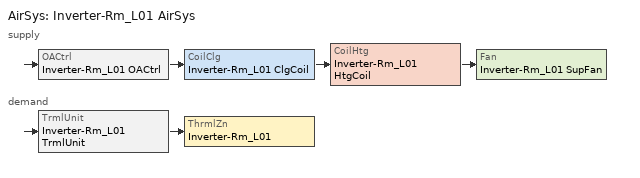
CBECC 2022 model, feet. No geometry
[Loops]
AirSys 'Inverter-Rm_L01 AirSys'
 supply: OACtrl 'Inverter-Rm_L01 OACtrl' > CoilClg 'Inverter-Rm_L01 ClgCoil' > CoilHtg 'Inverter-Rm_L01 HtgCoil' > Fan 'Inverter-Rm_L01 SupFan'
 demand: TrmlUnit 'Inverter-Rm_L01 TrmlUnit' > ThrmlZn 'Inverter-Rm_L01'
[Proj]
Euclid_Building C: StAddress=2530 South Euclid Avenue; City=Ontario; ZipCode=91762; DocAuthCompany=VCA Green; DocAuthAddress=1845 West Orangewood Ave Suite 310; DocAuthCity=Orange; DocAuthState=CA; DocAuthZipCode=92868; DocAuthPhone=714-363-4700; WeatherStation=ONTARIO; SolAccessRfArea=0; RunTitle=Euclid_Building C
[Bldg]
Building: BldgAz=270
[ResProj]
Euclid_Building C (res): IntSurfModelMthd=latest (remove user surfaces); StdDesignFuel_Ckg=Proposed; StdDesignFuel_Dry=Proposed; StdDesignFuel_HVAC=Electricity; StdDesignFuel_DHW=Proposed; StdDesignCompactDistrib=0; StdDesignDrnWtrHtRecov=0; StdDesignHPWHLocOverride=0; StdDesignWinPerfAdjust=0; StdDesignIAQFanPwr[1]=0.35
[ResZnGrp] FlrToFlrHgt=9.08333; FlrToCeilingHgt=9.08333
Name | Z
L01 | 0
L02 | 9.08333
L03 | 18.1667
[ResZn] CeilingHeight=9.08333; FloorHeight=9.08333
Name | Bottom
Res_West Facing_L01 | 0
Res_West Facing_L02; Res_East Facing_L02 | 9.08333
Res_West Facing_L03; Res_East Facing_L03 | 18.1667
[ResExtWall] Construction=Ext Wall Cons
Name | Orientation | Area
ExtWall (Front 1) : Res_West Facing_L01; ExtWall (Front 1) : Res_West Facing_L02; ExtWall (Front 1) : Res_West Facing_L03 | Front | 16.471
ExtWall (Left 1) : Res_West Facing_L01; ExtWall (Left 2) : Res_West Facing_L01; ExtWall (Left 1) : Res_West Facing_L02; ExtWall (Left 2) : Res_West Facing_L02; ExtWall (Left 4) : Res_West Facing_L02; ExtWall (Left 1) : Res_West Facing_L03; ExtWall (Left 2) : Res_West Facing_L03; ExtWall (Left 3) : Res_West Facing_L03 | Left | 51.1057
ExtWall (Left 3) : Res_West Facing_L01 | Left | 8.94327
ExtWall (Back 1) : Res_West Facing_L01 | Back | 195.223
ExtWall (Back 2) : Res_West Facing_L01; ExtWall (Back 3) : Res_West Facing_L02; ExtWall (Back 3) : Res_West Facing_L03 | Back | 104.637
ExtWall (Back 3) : Res_West Facing_L01; ExtWall (Back 4) : Res_West Facing_L02; ExtWall (Back 4) : Res_West Facing_L03 | Back | 107.301
ExtWall (Back 4) : Res_West Facing_L01; ExtWall (Back 6) : Res_West Facing_L01; ExtWall (Back 8) : Res_West Facing_L01; ExtWall (Back 5) : Res_West Facing_L02; ExtWall (Back 7) : Res_West Facing_L02; ExtWall (Back 9) : Res_West Facing_L02; ExtWall (Back 5) : Res_West Facing_L03; ExtWall (Back 7) : Res_West Facing_L03; ExtWall (Back 9) : Res_West Facing_L03 | Back | 111.658
ExtWall (Back 5) : Res_West Facing_L01; ExtWall (Back 7) : Res_West Facing_L01; ExtWall (Back 9) : Res_West Facing_L01; ExtWall (Back 6) : Res_West Facing_L02; ExtWall (Back 8) : Res_West Facing_L02; ExtWall (Back 10) : Res_West Facing_L02; ExtWall (Back 6) : Res_West Facing_L03; ExtWall (Back 8) : Res_West Facing_L03; ExtWall (Back 10) : Res_West Facing_L03 | Back | 101.732
ExtWall (Back 10) : Res_West Facing_L01; ExtWall (Back 11) : Res_West Facing_L01; ExtWall (Back 12) : Res_West Facing_L01; ExtWall (Back 1) : Res_East Facing_L02; ExtWall (Back 3) : Res_East Facing_L02; ExtWall (Back 4) : Res_East Facing_L02; ExtWall (Back 2) : Res_East Facing_L03; ExtWall (Back 3) : Res_East Facing_L03; ExtWall (Back 4) : Res_East Facing_L03 | Back | 112.144
ExtWall (Right 1) : Res_West Facing_L01; ExtWall (Right 1) : Res_West Facing_L02; ExtWall (Right 1) : Res_West Facing_L03 | Right | 70.968
ExtWall (Right 2) : Res_West Facing_L01; ExtWall (Right 2) : Res_West Facing_L02; ExtWall (Right 2) : Res_West Facing_L03 | Right | 152.837
ExtWall (Right 3) : Res_West Facing_L01; ExtWall (Right 3) : Res_West Facing_L02; ExtWall (Right 3) : Res_West Facing_L03 | Right | 139.758
ExtWall (Right 4) : Res_West Facing_L01; ExtWall (Right 5) : Res_West Facing_L01 | Right | 8.94327
ExtWall (Right 6) : Res_West Facing_L01; ExtWall (Right 5) : Res_West Facing_L02; ExtWall (Right 3) : Res_East Facing_L02; ExtWall (Right 6) : Res_West Facing_L03; ExtWall (Right 7) : Res_East Facing_L03 | Right | 51.1057
ExtWall (Left 1) : Corridor-1_L01 | Left | 42.1624
ExtWall (Back 1) : Corridor-1_L01; ExtWall (Back 1) : Corridor-2_L01; ExtWall (Back 2) : Res_West Facing_L02; ExtWall (Back 2) : Res_West Facing_L03 | Back | 90.8274
ExtWall (Right 1) : Corridor-2_L01; ExtWall (Right 1) : Corridor-3_L01 | Right | 42.1624
ExtWall (Left 1) : Corridor-3_L01 | Left | 48.4444
ExtWall (Back 1) : Corridor-3_L01 | Back | 90.8304
ExtWall (Front 1) : Electric-Rm__L01 | Front | 50.3815
ExtWall (Back 1) : Electric-Rm__L01 | Back | 63.7025
ExtWall (Front 1) : Garage 1_L01 | Front | 1844.21
ExtWall (Left 1) : Garage 1_L01 | Left | 199.824
ExtWall (Back 1) : Garage 1_L01 | Back | 226.955
ExtWall (Right 1) : Garage 1_L01 | Right | 199.824
ExtWall (Front 1) : Garage 2_L01 | Front | 195.223
ExtWall (Left 1) : Garage 2_L01; ExtWall (Left 5) : Res_West Facing_L02; ExtWall (Left 5) : Res_West Facing_L03 | Left | 9.20552
ExtWall (Left 2) : Garage 2_L01 | Left | 305.913
ExtWall (Back 1) : Garage 2_L01 | Back | 60.5526
ExtWall (Back 2) : Garage 2_L01 | Back | 134.671
ExtWall (Front 1) : Inverter-Rm_L01 | Front | 35.8476
ExtWall (Front 2) : Res_West Facing_L02; ExtWall (Front 2) : Res_West Facing_L03 | Front | 55.9543
ExtWall (Front 3) : Res_West Facing_L02; ExtWall (Front 3) : Res_West Facing_L03 | Front | 60.3112
ExtWall (Left 3) : Res_West Facing_L02; ExtWall (Left 4) : Res_West Facing_L03 | Left | 8.96115
ExtWall (Left 6) : Res_West Facing_L02; ExtWall (Left 6) : Res_West Facing_L03 | Left | 127.646
ExtWall (Left 7) : Res_West Facing_L02; ExtWall (Left 7) : Res_West Facing_L03 | Left | 126.675
ExtWall (Left 8) : Res_West Facing_L02; ExtWall (Left 8) : Res_West Facing_L03 | Left | 95.676
ExtWall (Left 9) : Res_West Facing_L02; ExtWall (Left 9) : Res_West Facing_L03 | Left | 4.35988
ExtWall (Back 1) : Res_West Facing_L02; ExtWall (Back 1) : Res_West Facing_L03 | Back | 104.396
ExtWall (Back 11) : Res_West Facing_L02; ExtWall (Back 11) : Res_West Facing_L03 | Back | 143.873
ExtWall (Back 12) : Res_West Facing_L02; ExtWall (Back 12) : Res_West Facing_L03 | Back | 124.255
ExtWall (Back 13) : Res_West Facing_L02; ExtWall (Back 13) : Res_West Facing_L03 | Back | 51.1086
ExtWall (Right 4) : Res_West Facing_L02; ExtWall (Right 6) : Res_West Facing_L02; ExtWall (Right 4) : Res_West Facing_L03; ExtWall (Right 5) : Res_West Facing_L03 | Right | 8.96115
ExtWall (Front 1) : Res_East Facing_L02; ExtWall (Front 1) : Res_East Facing_L03; ExtWall (Front 4) : Res_East Facing_L03 | Front | 106.336
ExtWall (Front 2) : Res_East Facing_L02; ExtWall (Front 2) : Res_East Facing_L03; ExtWall (Front 5) : Res_East Facing_L03 | Front | 226.472
ExtWall (Front 3) : Res_East Facing_L02; ExtWall (Front 3) : Res_East Facing_L03; ExtWall (Front 6) : Res_East Facing_L03 | Front | 71.2034
ExtWall (Front 4) : Res_East Facing_L02; ExtWall (Front 5) : Res_East Facing_L02; ExtWall (Front 12) : Res_East Facing_L02; ExtWall (Front 13) : Res_East Facing_L02; ExtWall (Front 14) : Res_East Facing_L02; ExtWall (Front 15) : Res_East Facing_L02; ExtWall (Front 10) : Res_East Facing_L03; ExtWall (Front 11) : Res_East Facing_L03; ExtWall (Front 12) : Res_East Facing_L03; ExtWall (Front 13) : Res_East Facing_L03; ExtWall (Front 14) : Res_East Facing_L03; ExtWall (Front 15) : Res_East Facing_L03 | Front | 108.389
ExtWall (Front 6) : Res_East Facing_L02 | Front | 225.039
ExtWall (Front 7) : Res_East Facing_L02 | Front | 108.026
ExtWall (Front 8) : Res_East Facing_L02 | Front | 70.9472
ExtWall (Front 9) : Res_East Facing_L02; ExtWall (Front 7) : Res_East Facing_L03 | Front | 107.322
ExtWall (Front 10) : Res_East Facing_L02; ExtWall (Front 8) : Res_East Facing_L03 | Front | 217.267
ExtWall (Front 11) : Res_East Facing_L02; ExtWall (Front 9) : Res_East Facing_L03 | Front | 71.6713
ExtWall (Left 1) : Res_East Facing_L02; ExtWall (Left 1) : Res_East Facing_L03 | Left | 214.841
ExtWall (Left 2) : Res_East Facing_L02; ExtWall (Left 4) : Res_East Facing_L02; ExtWall (Left 6) : Res_East Facing_L02; ExtWall (Left 2) : Res_East Facing_L03; ExtWall (Left 4) : Res_East Facing_L03; ExtWall (Left 6) : Res_East Facing_L03 | Left | 51.1086
ExtWall (Left 3) : Res_East Facing_L02; ExtWall (Left 3) : Res_East Facing_L03 | Left | 15.3266
ExtWall (Left 5) : Res_East Facing_L02; ExtWall (Left 5) : Res_East Facing_L03 | Left | 67.3353
ExtWall (Left 7) : Res_East Facing_L02; ExtWall (Left 7) : Res_East Facing_L03 | Left | 52.0414
ExtWall (Back 2) : Res_East Facing_L02; ExtWall (Back 1) : Res_East Facing_L03 | Back | 9.20254
ExtWall (Right 1) : Res_East Facing_L02; ExtWall (Right 7) : Res_East Facing_L02; ExtWall (Right 1) : Res_East Facing_L03; ExtWall (Right 5) : Res_East Facing_L03 | Right | 15.3266
ExtWall (Right 2) : Res_East Facing_L02; ExtWall (Right 6) : Res_East Facing_L02; ExtWall (Right 8) : Res_East Facing_L02; ExtWall (Right 2) : Res_East Facing_L03; ExtWall (Right 4) : Res_East Facing_L03; ExtWall (Right 6) : Res_East Facing_L03 | Right | 51.1086
ExtWall (Right 4) : Res_East Facing_L02; ExtWall (Right 9) : Res_East Facing_L02; ExtWall (Right 8) : Res_East Facing_L03; ExtWall (Right 9) : Res_East Facing_L03 | Right | 52.0414
ExtWall (Right 5) : Res_East Facing_L02; ExtWall (Right 3) : Res_East Facing_L03 | Right | 214.841
ExtWall (Left 1) : Corridor-1_L02; ExtWall (Left 1) : Corridor-1_L03 | Left | 42.1445
ExtWall (Back 1) : Corridor-1_L02; ExtWall (Back 1) : Corridor-1_L03 | Back | 90.586
ExtWall (Back 1) : Corridor-2_L02; ExtWall (Back 1) : Corridor-2_L03 | Back | 92.2817
ExtWall (Right 1) : Corridor-2_L02; ExtWall (Right 1) : Corridor-3_L02; ExtWall (Right 1) : Corridor-2_L03; ExtWall (Right 1) : Corridor-3_L03 | Right | 42.1445
ExtWall (Back 1) : Corridor-3_L02; ExtWall (Back 1) : Corridor-3_L03 | Back | 92.2846
[ResWin] SpecMethod=Overall Window Area
Name | WinType | Area
Window (Back 1) : Res_West Facing_L01 | ResidentialWindowType 1 | 20
Window (Back 2) : Res_West Facing_L01; Window (Back 3) : Res_West Facing_L01; Window (Back 4) : Res_West Facing_L01; Window (Back 5) : Res_West Facing_L01; Window (Back 6) : Res_West Facing_L01; Window (Back 7) : Res_West Facing_L01; Window (Back 8) : Res_West Facing_L01; Window (Back 9) : Res_West Facing_L01; Window (Right 1) : Res_West Facing_L01; Window (Left 2) : Res_West Facing_L02; Window (Back 1) : Res_West Facing_L02; Window (Back 4) : Res_West Facing_L02; Window (Back 5) : Res_West Facing_L02; Window (Back 7) : Res_West Facing_L02; Window (Back 8) : Res_West Facing_L02; Window (Back 10) : Res_West Facing_L02; Window (Back 11) : Res_West Facing_L02; Window (Back 13) : Res_West Facing_L02; Window (Back 14) : Res_West Facing_L02; Window (Back 16) : Res_West Facing_L02; Window (Right 1) : Res_West Facing_L02; Window (Front 1) : Res_East Facing_L02; Window (Front 2) : Res_East Facing_L02; Window (Front 4) : Res_East Facing_L02; Window (Front 8) : Res_East Facing_L02; Window (Front 10) : Res_East Facing_L02; Window (Front 11) : Res_East Facing_L02; Window (Front 13) : Res_East Facing_L02; Window (Front 14) : Res_East Facing_L02; Window (Front 16) : Res_East Facing_L02; Window (Front 18) : Res_East Facing_L02; Window (Front 19) : Res_East Facing_L02; Window (Front 20) : Res_East Facing_L02; Window (Left 1) : Res_East Facing_L02; Window (Left 3) : Res_East Facing_L02; Window (Back 1) : Res_East Facing_L02; Window (Back 2) : Res_East Facing_L02; Window (Back 3) : Res_East Facing_L02; Window (Right 1) : Res_East Facing_L02; Window (Right 2) : Res_East Facing_L02; Window (Right 4) : Res_East Facing_L02; Window (Left 1) : Res_West Facing_L03; Window (Left 2) : Res_West Facing_L03; Window (Left 3) : Res_West Facing_L03; Window (Back 1) : Res_West Facing_L03; Window (Back 2) : Res_West Facing_L03; Window (Back 4) : Res_West Facing_L03; Window (Back 7) : Res_West Facing_L03; Window (Back 8) : Res_West Facing_L03; Window (Back 10) : Res_West Facing_L03; Window (Back 11) : Res_West Facing_L03; Window (Back 13) : Res_West Facing_L03; Window (Back 14) : Res_West Facing_L03; Window (Back 16) : Res_West Facing_L03; Window (Back 17) : Res_West Facing_L03; Window (Right 1) : Res_West Facing_L03; Window (Right 2) : Res_West Facing_L03; Window (Front 1) : Res_East Facing_L03; Window (Front 2) : Res_East Facing_L03; Window (Front 7) : Res_East Facing_L03; Window (Front 8) : Res_East Facing_L03; Window (Front 9) : Res_East Facing_L03; Window (Front 11) : Res_East Facing_L03; Window (Front 12) : Res_East Facing_L03; Window (Front 14) : Res_East Facing_L03; Window (Front 16) : Res_East Facing_L03; Window (Front 18) : Res_East Facing_L03; Window (Front 20) : Res_East Facing_L03; Window (Front 21) : Res_East Facing_L03; Window (Left 1) : Res_East Facing_L03; Window (Back 2) : Res_East Facing_L03; Window (Back 3) : Res_East Facing_L03; Window (Right 2) : Res_East Facing_L03 | ResidentialWindowType 1
Window (Left 1) : Res_West Facing_L02; Window (Back 17) : Res_West Facing_L02; Window (Right 2) : Res_West Facing_L02; Window (Front 6) : Res_East Facing_L02; Window (Back 1) : Res_East Facing_L03 | ResidentialWindowType 3
Window (Left 3) : Res_West Facing_L02 | ResidentialWindowType 4
Window (Left 4) : Res_West Facing_L02; Window (Back 2) : Res_West Facing_L02; Window (Back 3) : Res_West Facing_L02; Window (Back 6) : Res_West Facing_L02; Window (Back 9) : Res_West Facing_L02; Window (Back 12) : Res_West Facing_L02; Window (Back 15) : Res_West Facing_L02; Window (Front 3) : Res_East Facing_L02; Window (Front 5) : Res_East Facing_L02; Window (Front 9) : Res_East Facing_L02; Window (Front 12) : Res_East Facing_L02; Window (Front 15) : Res_East Facing_L02; Window (Front 17) : Res_East Facing_L02; Window (Front 21) : Res_East Facing_L02; Window (Right 3) : Res_East Facing_L02; Window (Left 4) : Res_West Facing_L03; Window (Back 6) : Res_West Facing_L03; Window (Back 9) : Res_West Facing_L03; Window (Front 3) : Res_East Facing_L03; Window (Left 3) : Res_East Facing_L03; Window (Right 3) : Res_East Facing_L03; Window (Right 4) : Res_East Facing_L03 | ResidentialWindowType 2
Window (Front 7) : Res_East Facing_L02; Window (Left 2) : Res_East Facing_L02; Window (Back 3) : Res_West Facing_L03; Window (Back 5) : Res_West Facing_L03; Window (Back 12) : Res_West Facing_L03; Window (Back 15) : Res_West Facing_L03; Window (Front 10) : Res_East Facing_L03; Window (Front 15) : Res_East Facing_L03; Window (Front 17) : Res_East Facing_L03; Window (Left 2) : Res_East Facing_L03 | ResidentialWindowType 5
Window (Front 4) : Res_East Facing_L03; Window (Front 5) : Res_East Facing_L03; Window (Front 6) : Res_East Facing_L03; Window (Front 13) : Res_East Facing_L03; Window (Front 19) : Res_East Facing_L03; Window (Right 1) : Res_East Facing_L03 | ResidentialWindowType 7
[ResSlabFlr]
Name | Area | Perimeter
SlabFlr : Res_West Facing_L01 | 5768.88 | 3367.89
SlabFlr : Corridor-1_L01; SlabFlr : Corridor-2_L01 | 429.88 | 362.029
SlabFlr : Corridor-3_L01 | 401.24 | 362.031
SlabFlr : Electric-Rm__L01 | 234.31 | 273.694
SlabFlr : Garage 1_L01 | 4466.5 | 1476.58
SlabFlr : Garage 2_L01 | 730.589 | 368.664
SlabFlr : Inverter-Rm_L01 | 24.4146 | 66.4887
[ResIntWall] Construction=Interior Wall Cons; IsPartySurface=1
Name | Area
IntWall : Res_West Facing_L01; IntWall : Res_West Facing_L01 3; IntWall : Res_West Facing_L02 3; IntWall : Res_West Facing_L02 5; IntWall : Res_West Facing_L02 25; IntWall : Res_West Facing_L03 3; IntWall : Res_West Facing_L03 5; IntWall : Res_West Facing_L03 25 | 363.563
IntWall : Res_West Facing_L01 2; IntWall : Res_West Facing_L02; IntWall : Res_West Facing_L03 | 195.223
IntWall : Res_West Facing_L01 4; IntWall : Res_West Facing_L02 4; IntWall : Res_West Facing_L03 4 | 195.467
IntWall : Res_West Facing_L01 5; IntWall : Res_West Facing_L01 7; IntWall : Res_West Facing_L01 9 | 46.7488
IntWall : Res_West Facing_L01 6; IntWall : Res_West Facing_L01 8; IntWall : Res_West Facing_L01 10; IntWall : Res_West Facing_L02 11; IntWall : Res_West Facing_L02 16; IntWall : Res_West Facing_L02 23; IntWall : Res_West Facing_L03 11; IntWall : Res_West Facing_L03 17; IntWall : Res_West Facing_L03 22 | 269.1
IntWall : Res_West Facing_L01 11; IntWall : Res_West Facing_L01 13; IntWall : Res_West Facing_L01 15; IntWall : Res_East Facing_L02 2; IntWall : Res_East Facing_L02 5; IntWall : Res_East Facing_L02 6; IntWall : Res_East Facing_L03 4; IntWall : Res_East Facing_L03 5; IntWall : Res_East Facing_L03 6 | 52.3186
IntWall : Res_West Facing_L01 12; IntWall : Res_West Facing_L01 14; IntWall : Res_West Facing_L01 16 | 278.785
IntWall : Corridor-1_L01; IntWall : Corridor-2_L01 | 137.576
IntWall : Corridor-3_L01 | 258.926
IntWall : Corridor-3_L01 2 | 115.053
IntWall : Corridor-3_L01 3; IntWall : Electric-Rm__L01 2 | 56.1927
IntWall : Corridor-3_L01 4 | 22.4729
IntWall : Electric-Rm__L01 | 315.118
IntWall : Electric-Rm__L01 3 | 13.3747
IntWall : Res_West Facing_L02 2; IntWall : Res_West Facing_L03 2 | 312.457
IntWall : Res_West Facing_L02 6; IntWall : Res_West Facing_L02 12; IntWall : Res_West Facing_L02 18; IntWall : Res_West Facing_L03 6; IntWall : Res_West Facing_L03 12; IntWall : Res_West Facing_L03 18 | 113.84
IntWall : Res_West Facing_L02 7; IntWall : Res_West Facing_L02 13; IntWall : Res_West Facing_L02 19; IntWall : Res_West Facing_L03 7; IntWall : Res_West Facing_L03 13; IntWall : Res_West Facing_L03 19 | 88.8933
IntWall : Res_West Facing_L02 8; IntWall : Res_West Facing_L02 14; IntWall : Res_West Facing_L02 20; IntWall : Res_West Facing_L03 8; IntWall : Res_West Facing_L03 14; IntWall : Res_West Facing_L03 20 | 90.3446
IntWall : Res_West Facing_L02 9; IntWall : Res_West Facing_L02 15; IntWall : Res_West Facing_L02 21; IntWall : Res_West Facing_L03 9; IntWall : Res_West Facing_L03 15; IntWall : Res_West Facing_L03 21 | 222.351
IntWall : Res_West Facing_L02 10; IntWall : Res_West Facing_L02 17; IntWall : Res_West Facing_L02 22; IntWall : Res_West Facing_L03 10; IntWall : Res_West Facing_L03 16; IntWall : Res_West Facing_L03 23 | 9.20552
IntWall : Res_West Facing_L02 24; IntWall : Res_West Facing_L03 24 | 203.004
IntWall : Res_East Facing_L02; IntWall : Res_East Facing_L03 | 101.457
IntWall : Res_East Facing_L02 3; IntWall : Res_East Facing_L03 2 | 99.7915
IntWall : Res_East Facing_L02 4; IntWall : Res_East Facing_L03 3 | 101.487
[DwellUnit]
Name | DwellUnitTypeRef | Count
A3_West Facing_L01; A3_West Facing_L02; A3_West Facing_L03 | DU_A3 | 2
A5_West Facing_L01; A5_West Facing_L02; A5_West Facing_L03 | DU_A5 | 3
S1_West Facing_L01 | DU_S1 | 3
A6_West Facing_L02; A6_West Facing_L03 | DU_A6
B5_East Facing_L02; B5_East Facing_L03 | DU_B5 | 3
B6_East Facing_L02; B6_East Facing_L03 | DU_B6 | 3
[ResOtherZn] CeilingHeight=9.08333; FloorHeight=9.08333; BattReq_PartOfLargeTenantArea=0
Name | Type | SpcFunc | VentSpcFunc | Area | Bottom | IAQOption | ozHVACSystem | ozDHWSys
Breezeway-1_L01; Breezeway-2_L01 | Unconditioned | Unoccupied-Include in Gross Floor Area | NA | 429.88 | 0 | Individual IAQ Fans
Breezeway-3_L01 | Unconditioned | Unoccupied-Include in Gross Floor Area | NA | 401.24 | 0 | Individual IAQ Fans
Electric-Rm__L01 | Unconditioned | Unoccupied-Include in Gross Floor Area | NA | 234.31 | 0 | Individual IAQ Fans
Garage 1_L01 |  | Parking Garage Area (Parking Zone and Ramps) | Exhaust - Parking garages | 4466.5 | 0 | Individual IAQ Fans
Garage 2_L01 |  | Parking Garage Area (Parking Zone and Ramps) | Exhaust - Parking garages | 730.589 | 0 | Individual IAQ Fans
Inverter-Rm_L01 |  | Electrical, Mechanical, Telephone Rooms | General - Unoccupied | 24.4146 | 0 |  | Inverter-Rm_L01 AirSys | ResidentialDHWSystem 1
Breezeway-1_L02 | Unconditioned | Unoccupied-Include in Gross Floor Area | NA | 405 | 9.08333 | Individual IAQ Fans
Breezeway-2_L02 | Unconditioned | Unoccupied-Include in Gross Floor Area | NA | 412.349 | 9.08333 | Individual IAQ Fans
Breezeway-3_L02 | Unconditioned | Unoccupied-Include in Gross Floor Area | NA | 397.638 | 9.08333 | Individual IAQ Fans
Breezeway-1_L03 | Unconditioned | Unoccupied-Include in Gross Floor Area | NA | 405 | 18.1667 | Individual IAQ Fans
Breezeway-2_L03 | Unconditioned | Unoccupied-Include in Gross Floor Area | NA | 412.472 | 18.1667 | Individual IAQ Fans
Breezeway-3_L03 | Unconditioned | Unoccupied-Include in Gross Floor Area | NA | 412.413 | 18.1667 | Individual IAQ Fans
[ResIntFlr] Construction=Interior Floor Cons; IsPartySurface=1
Name | Area | FloorZ
IntFloor : Res_West Facing_L02 | 799.388 | 9.08333
IntFloor : Res_West Facing_L02 2 | 4.5933 | 9.08333
IntFloor : Res_West Facing_L02 3 | 813.702 | 9.08333
IntFloor : Res_West Facing_L02 4; IntFloor : Res_West Facing_L02 7 | 666.867 | 9.08333
IntFloor : Res_West Facing_L02 5 | 0.650577 | 9.08333
IntFloor : Res_West Facing_L02 6; IntFloor : Res_East Facing_L02 14 | 0.260072 | 9.08333
IntFloor : Res_West Facing_L02 8; IntFloor : Corridor-2_L02 2 | 0.787296 | 9.08333
IntFloor : Res_West Facing_L02 9 | 663.097 | 9.08333
IntFloor : Res_West Facing_L02 10 | 3.95592 | 9.08333
IntFloor : Res_West Facing_L02 11 | 225.893 | 9.08333
IntFloor : Res_West Facing_L02 12 | 674.416 | 9.08333
IntFloor : Res_West Facing_L02 13 | 7.2736 | 9.08333
IntFloor : Res_East Facing_L02 | 944.402 | 9.08333
IntFloor : Res_East Facing_L02 2 | 3.26869 | 9.08333
IntFloor : Res_East Facing_L02 3 | 1.30678 | 9.08333
IntFloor : Res_East Facing_L02 4 | 24.5757 | 9.08333
IntFloor : Res_East Facing_L02 5; IntFloor : Res_East Facing_L02 10; IntFloor : Res_East Facing_L02 16 | 455.901 | 9.08333
IntFloor : Res_East Facing_L02 6 | 691.819 | 9.08333
IntFloor : Res_East Facing_L02 7 | 925.157 | 9.08333
IntFloor : Res_East Facing_L02 8 | 928.355 | 9.08333
IntFloor : Res_East Facing_L02 9 | 23.6535 | 9.08333
IntFloor : Res_East Facing_L02 11 | 696.253 | 9.08333
IntFloor : Res_East Facing_L02 12 | 1.06366 | 9.08333
IntFloor : Res_East Facing_L02 13 | 0.650525 | 9.08333
IntFloor : Res_East Facing_L02 15 | 23.9597 | 9.08333
IntFloor : Res_East Facing_L02 17 | 696.1 | 9.08333
IntFloor : Corridor-1_L02 | 405 | 9.08333
IntFloor : Corridor-2_L02 | 5.34458 | 9.08333
IntFloor : Corridor-2_L02 3 | 406.217 | 9.08333
IntFloor : Corridor-3_L02 | 372.079 | 9.08333
IntFloor : Corridor-3_L02 2 | 8.41778 | 9.08333
IntFloor : Corridor-3_L02 3 | 17.141 | 9.08333
IntFloor : Res_West Facing_L03 | 803.982 | 18.1667
IntFloor : Res_West Facing_L03 2 | 813.702 | 18.1667
IntFloor : Res_West Facing_L03 3; IntFloor : Res_West Facing_L03 4; IntFloor : Res_West Facing_L03 5 | 667.804 | 18.1667
IntFloor : Res_West Facing_L03 6 | 1080.85 | 18.1667
IntFloor : Res_East Facing_L03 | 1007.91 | 18.1667
IntFloor : Res_East Facing_L03 2 | 1007.02 | 18.1667
IntFloor : Res_East Facing_L03 3 | 987.432 | 18.1667
IntFloor : Res_East Facing_L03 4; IntFloor : Res_East Facing_L03 5; IntFloor : Res_East Facing_L03 6 | 1176.87 | 18.1667
IntFloor : Corridor-1_L03 | 405 | 18.1667
IntFloor : Corridor-2_L03 | 412.472 | 18.1667
IntFloor : Corridor-3_L03 | 412.413 | 18.1667
[ResCeilingBelowAttic] Construction=Ceiling Below Attic Cons
Name | Area
ResidentialCeilingBelowAttic 1 | 4805
ResidentialCeilingBelowAttic 2 | 6493
ResidentialCeilingBelowAttic 3 | 405
ResidentialCeilingBelowAttic 4; ResidentialCeilingBelowAttic 5 | 412
[ResAttic]
ResidentialAttic: FloorArea=11298; RoofRise=0.5; RoofSolReflect=0.65
[AirSys]
Inverter-Rm_L01 AirSys: Type=SZHP; CtrlZnRef=Inverter-Rm_L01; OptStart=0; DuctLctn=Ductless
[AirSeg] Sys=Inverter-Rm_L01 AirSys
Name | Type
Inverter-Rm_L01 SupAirSeg | Supply
Inverter-Rm_L01 RetAirSeg | Return
[CoilClg]
Inverter-Rm_L01 ClgCoil: Sys=Inverter-Rm_L01 AirSys; Type=DirectExpansion; CapTotNetRtd=18000; DXSEER=21.5
[CoilHtg]
Inverter-Rm_L01 HtgCoil: Sys=Inverter-Rm_L01 AirSys; Type=HeatPump; CapTotNetRtd=18000; HtPumpHSPF=13
[Fan]
Inverter-Rm_L01 SupFan: Sys=Inverter-Rm_L01 AirSys; ModelingMthd=StaticPressure; FlowCap=635; TotStaticPress=0.1; MtrHP=0.5; MtrEff=0.9
[TrmlUnit]
Inverter-Rm_L01 TrmlUnit: Sys=Inverter-Rm_L01 AirSys; Type=Uncontrolled; ZnServedRef=Inverter-Rm_L01
[OACtrl]
Inverter-Rm_L01 OACtrl: Sys=Inverter-Rm_L01 AirSys; EconoCtrlMthd=NoEconomizer; AirSegSupRef=Inverter-Rm_L01 SupAirSeg; AirSegRetRef=Inverter-Rm_L01 RetAirSeg
[PVArray]
PhotovoltaicArray 1: DCSysSize=77.6; ModuleType=Premium; CalFlexibleInstallOpt=CFI1
[ResConsAssm]
Ext Wall Cons: CanAssignTo=Exterior Walls; CavityLayer=R 21; FrameLayer=2x6 @ 16 in. O.C.; SheathInsulLayerRVal=4; WallExtFinishLayer=Synthetic Stucco
Interior Floor Cons: CanAssignTo=Interior Floors; CavityLayer=R 19
Interior Wall Cons: CanAssignTo=Interior Walls; CavityLayer=R 19
Ceiling Below Attic Cons: CanAssignTo=Ceilings (below attic); CavityLayer=R 49
Attic Roof Cons: CanAssignTo=Attic Roofs; FrameLayer=2x4 Top Chord of Roof Truss @ 24 in. O.C.; AbvDeckInsulLayer=R5 Sheathing
Roof Cons: CanAssignTo=Cathedral Ceilings; CavityLayer=R 21; FrameLayer=2x4 @ 24 in. O.C.
Undergrd Wall Cons: CanAssignTo=Underground Walls
Asphalt Shingle Roof: CanAssignTo=Attic Roofs; Type=Wood Framed Ceiling; RaisedHeelTruss=0
[ResMat]
Name | Density | SpecHeat | Conductivity | ConductivityCT | RValPerInch | Thickness | ConductivityQII
SoftWood | 35 | 0.39 | 0.08167 | 0.0012 | 1.0204
Steel | 489 | 0.12 | 26.2 |  | 0.00318
SIPSskin | 41 | 0.45 | 0.06127 | 0.0012 | 1.36 | 0.4375
Ceiling Insul | 1.5 | 0.2 |  | 0.00418
Other Insul | 1.5 | 0.2 |  | 0.0032537
VertWallCavity | 0.075 | 0.24 | 0.314 | 0.00397 | 1.1333 | 3.5
Gypsum Board | 40 | 0.27 | 0.09167 | 0.0001217 | 0.9091 | 0.5
Insul-R4-D1.5-SH0.35-C0.02083 | 1.5 | 0.35 | 0.0208325 | 0.00175 |  | 1 | 0.0208325
Synthetic Stucco | 58 | 0.2 | 0.2 |  | 0.5333 | 0.375
Carpet | 12.3 | 0.34 | 0.02 |  | 4.1667 | 0.5
Wood layer | 41 | 0.45 | 0.06127 | 0.0012 | 1.36 | 0.5
Light Roof | 120 | 0.2 | 1 |  | 0.0833 | 0.2
Ins-R21-D1.5-SH0.2-C0.02183 | 1.5 | 0.2 | 0.0218254 | 0.0032537 |  |  | 0.0311791
Ins-R13-D1.5-SH0.2-C0.02244 | 1.5 | 0.2 | 0.0224376 | 0.0032537 |  |  | 0.0320537
FrameGap | 0 | 0 | 200 |  | 0.000417
Ins-R21-D1.5-SH0.2-C0.01389 | 1.5 | 0.2 | 0.0138889 | 0.00418 |  |  | 0.0198413
Ins-R22-D1.5-SH0.2-C0.04261 | 1.5 | 0.2 | 0.0426136 | 0.0032537 |  |  | 0.0608766
Ins-R19-D1.5-SH0.2-C0.04934 | 1.5 | 0.2 | 0.0493421 | 0.0032537 |  |  | 0.0704887
Ins-R19-D1.5-SH0.2-C0.01535 | 1.5 | 0.2 | 0.0153509 | 0.0032537 |  |  | 0.0219298
Ins-R9.1-D1.5-SH0.2-C0.03205 | 1.5 | 0.2 | 0.0320513 | 0.00418 |  |  | 0.0405728
Concrete | 144 | 0.2 | 1 |  | 0.0833
Insul-R5-D1.5-SH0.35-C0.01667 | 1.5 | 0.35 | 0.016666 | 0.00175 |  | 1 | 0.016666
[ResWinType] SpecMethod=Overall Window Area; NFRCUfactor=0.29; NFRCSHGC=0.21
Name | Area
ResidentialWindowType 6 | 7.53474
ResidentialWindowType 7 | 11.8403
ResidentialWindowType 2 | 16.1459
ResidentialWindowType 5 | 18.2986
ResidentialWindowType 4 | 23.6806
ResidentialWindowType 3 | 30.1389
ResidentialWindowType 1 | 35.5209
[DwellUnitType] DryerFuel=Electricity; CookFuel=Electricity; IAQOption=Individual IAQ Fans; HVACSysType=Heat Pump Heating and Cooling System; HVACDistRef=ResidentialDistributionSystem 1; DHWSysRef[1]=ResidentialDHWSystem 1
Name | NumBedrooms | CondFlrArea | IAQFanRef[1] | HVACHtPumpRef[1] | HVACFanRef | IAQFanCnt[1]
DU_S1 | 1 | 618 | EF-1 (50cfm) | HP/FC1 | HP/FC-2 Fan
DU_A3 | 1 | 817 | EF-1 (60cfm) | HP/FC1 | HP/FC-2 Fan
DU_A5 | 1 | 668 | EF-1 (50cfm) | HP/FC1 | HP/FC-2 Fan
DU_A6 | 1 | 1080 | EF-1 (75cfm) | HP/FC2 | HP/FC-2 Fan
DU_B6 | 2 | 1165 | EF-1 (90cfm) | HP/FC3 | HP/FC-3 Fan | 1
DU_B5 | 2 | 975 | EF-1 (80cfm) | HP/FC2 | HP/FC-2 Fan | 1
[ResHtgSys]
ResidentialHeatingSystem 1: Type=Boiler - Gas or oil boiler
[ResHtPumpSys] Type=SplitHeatPump - Central split heat pump; EffMetric=HSPF2/SEER2/EER2; EER2=12; UseEERinAnalysis=1
Name | HSPF | HSPF2 | Cap47 | Cap17 | SEER | SEER2
HP/FC1 | 7.5 | 8 | 13230 | 13230 | 15.2 | 15.2
HP/FC2 | 7.8 | 8 | 17370 | 17370 | 15.2 | 15.5
HP/FC3 | 7.5 | 7.8 | 21810 | 21810 | 14.3 | 15.2
[ResDistSys]
ResidentialDistributionSystem 1: Type=Ducts located in attic (Ventilated and Unventilated)
[ResFanSys] Type=Single Speed Fan
HP/FC-1 Fan; HP/FC-2 Fan; HP/FC-3 Fan
[ResIAQFan]
Name | IAQCFM | WperCFMIAQ | IAQFanType | IncludesRecov
EF-1 (50cfm) | 50 | 0.082 | Exhaust | 0
EF-1 (60cfm) | 60 | 0.076
EF-1 (75cfm) | 75 | 0.08067
EF-1 (80cfm) | 80 | 0.0925
EF-1 (90cfm) | 90 | 0.086
[ResDHWSys]
ResidentialDHWSystem 1: CentralRecircType=Central with Recirculation; CHPWHLoopTankConfig=Series (Swing); DHWHeater[1]=WH-3; HeaterMult[1]=2; RecircPumpPwr=62
[ResWtrHtr]
WH-3: TankType=Commercial Storage (TE & SBL); InputRating=199000; EnergyFactor=0.97; TankVolume=100; StandbyLossFrac=0.001; RecovEff=97
